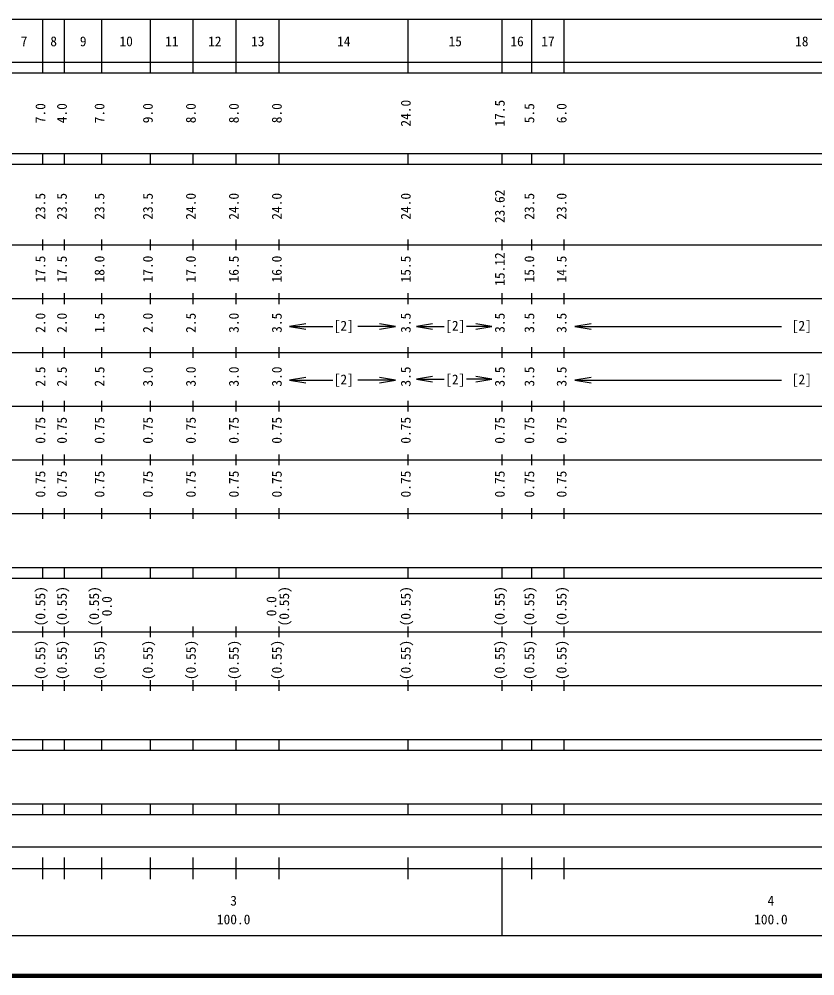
# Model space of a CAD drawing. Units: millimetres on the paper, enlarged 1000 times. Extents: x 40000 to 680000, y 20000 to 380000.
# Drawn here: x 278078 to 426182, y 20000 to 198000 of the extents above; entities that cross this region are included whole.
import ezdxf
from ezdxf.enums import TextEntityAlignment as Align

# ---------------------------------------------------------------- set-up
doc = ezdxf.new("R2010")
doc.units = ezdxf.units.MM
doc.header["$LTSCALE"] = 1000
doc.layers.add('M-TTL', color=2, linetype='Continuous', lineweight=140)
doc.layers.add('M-TTL-BAND', color=7, linetype='Continuous', lineweight=25)
doc.styles.add('ＭＳ ゴシック', font='')
doc.styles.get('ＭＳ ゴシック').set_extended_font_data('MS Gothic')

# ---------------------------------------------------------------- blocks, each defined once
blk = doc.blocks.new('open_arrow')
at = {"color": 0, "linetype": 'Continuous', "lineweight": -2}
blk.add_lwpolyline([(7.5, 1.25), (0, 0), (7.5, -1.25)], dxfattribs=at)

msp = doc.modelspace()

# ---------------------------------------------------------------- linework, layer by layer
at = {"layer": 'M-TTL'}
msp.add_line((40000, 20000), (680000, 20000), dxfattribs=at)
at = {"layer": 'M-TTL-BAND'}
for p, q in [((68000, 198000), (579000, 198000)), ((282500, 188000), (282500, 198000)), ((286500, 188000), (286500, 198000)), ((293500, 188000), (293500, 198000)), ((302500, 188000), (302500, 198000)), ((310500, 188000), (310500, 198000)), ((318500, 188000), (318500, 198000)), ((326500, 188000), (326500, 198000)), ((350500, 188000), (350500, 198000)), ((368000, 188000), (368000, 198000)), ((373500, 188000), (373500, 198000)), ((379500, 188000), (379500, 198000)), ((40000, 190000), (579000, 190000)), ((40000, 188000), (579000, 188000)), ((40000, 173000), (579000, 173000)), ((282500, 171000), (282500, 173000)), ((286500, 171000), (286500, 173000)), ((293500, 171000), (293500, 173000)), ((302500, 171000), (302500, 173000)), ((310500, 171000), (310500, 173000)), ((318500, 171000), (318500, 173000)), ((326500, 171000), (326500, 173000)), ((350500, 171000), (350500, 173000)), ((368000, 171000), (368000, 173000)), ((373500, 171000), (373500, 173000)), ((379500, 171000), (379500, 173000)), ((40000, 171000), (579000, 171000)), ((282500, 155000), (282500, 157000)), ((286500, 155000), (286500, 157000)), ((293500, 155000), (293500, 157000)), ((302500, 155000), (302500, 157000)), ((310500, 155000), (310500, 157000)), ((318500, 155000), (318500, 157000)), ((326500, 155000), (326500, 157000)), ((350500, 155000), (350500, 157000)), ((368000, 155000), (368000, 157000)), ((373500, 155000), (373500, 157000)), ((379500, 155000), (379500, 157000)), ((40000, 156000), (579000, 156000)), ((46000, 146000), (579000, 146000)), ((282500, 145000), (282500, 147000)), ((286500, 145000), (286500, 147000)), ((293500, 145000), (293500, 147000)), ((302500, 145000), (302500, 147000)), ((310500, 145000), (310500, 147000)), ((318500, 145000), (318500, 147000)), ((326500, 145000), (326500, 147000)), ((350500, 145000), (350500, 147000)), ((368000, 145000), (368000, 147000)), ((373500, 145000), (373500, 147000)), ((379500, 145000), (379500, 147000)), ((328409, 140833), (336460, 140833)), ((348157, 140833), (341093, 140833)), ((352030, 140833), (357195, 140833)), ((366082, 140833), (361373, 140833)), ((381516, 140833), (419956, 140833)), ((52000, 136000), (579000, 136000)), ((282500, 135000), (282500, 137000)), ((286500, 135000), (286500, 137000)), ((293500, 135000), (293500, 137000)), ((302500, 135000), (302500, 137000)), ((310500, 135000), (310500, 137000)), ((318500, 135000), (318500, 137000)), ((326500, 135000), (326500, 137000)), ((350500, 135000), (350500, 137000)), ((368000, 135000), (368000, 137000)), ((373500, 135000), (373500, 137000)), ((379500, 135000), (379500, 137000)), ((328409, 130807), (336460, 130807)), ((348157, 130807), (341093, 130807)), ((352030, 131035), (357195, 131035)), ((366082, 131035), (361373, 131035)), ((381516, 130856), (419956, 130856)), ((282500, 125000), (282500, 127000)), ((286500, 125000), (286500, 127000)), ((293500, 125000), (293500, 127000)), ((302500, 125000), (302500, 127000)), ((310500, 125000), (310500, 127000)), ((318500, 125000), (318500, 127000)), ((326500, 125000), (326500, 127000)), ((350500, 125000), (350500, 127000)), ((368000, 125000), (368000, 127000)), ((373500, 125000), (373500, 127000)), ((379500, 125000), (379500, 127000)), ((46000, 126000), (579000, 126000)), ((52000, 116000), (579000, 116000)), ((282500, 115000), (282500, 117000)), ((286500, 115000), (286500, 117000)), ((293500, 115000), (293500, 117000)), ((302500, 115000), (302500, 117000)), ((310500, 115000), (310500, 117000)), ((318500, 115000), (318500, 117000)), ((326500, 115000), (326500, 117000)), ((350500, 115000), (350500, 117000)), ((368000, 115000), (368000, 117000)), ((373500, 115000), (373500, 117000)), ((379500, 115000), (379500, 117000)), ((282500, 105000), (282500, 107000)), ((286500, 105000), (286500, 107000)), ((293500, 105000), (293500, 107000)), ((302500, 105000), (302500, 107000)), ((310500, 105000), (310500, 107000)), ((318500, 105000), (318500, 107000)), ((326500, 105000), (326500, 107000)), ((350500, 105000), (350500, 107000)), ((368000, 105000), (368000, 107000)), ((373500, 105000), (373500, 107000)), ((379500, 105000), (379500, 107000)), ((46000, 106000), (579000, 106000)), ((40000, 96000), (579000, 96000)), ((282500, 94000), (282500, 96000)), ((286500, 94000), (286500, 96000)), ((293500, 94000), (293500, 96000)), ((302500, 94000), (302500, 96000)), ((310500, 94000), (310500, 96000)), ((318500, 94000), (318500, 96000)), ((326500, 94000), (326500, 96000)), ((350500, 94000), (350500, 96000)), ((368000, 94000), (368000, 96000)), ((373500, 94000), (373500, 96000)), ((379500, 94000), (379500, 96000)), ((40000, 94000), (579000, 94000)), ((49000, 84000), (579000, 84000)), ((282500, 83000), (282500, 85000)), ((286500, 83000), (286500, 85000)), ((293500, 83000), (293500, 85000)), ((302500, 83000), (302500, 85000)), ((310500, 83000), (310500, 85000)), ((318500, 83000), (318500, 85000)), ((326500, 83000), (326500, 85000)), ((350500, 83000), (350500, 85000)), ((368000, 83000), (368000, 85000)), ((373500, 83000), (373500, 85000)), ((379500, 83000), (379500, 85000)), ((282500, 73000), (282500, 75000)), ((286500, 73000), (286500, 75000)), ((293500, 73000), (293500, 75000)), ((302500, 73000), (302500, 75000)), ((310500, 73000), (310500, 75000)), ((318500, 73000), (318500, 75000)), ((326500, 73000), (326500, 75000)), ((350500, 73000), (350500, 75000)), ((368000, 73000), (368000, 75000)), ((373500, 73000), (373500, 75000)), ((379500, 73000), (379500, 75000)), ((40000, 74000), (579000, 74000)), ((40000, 64000), (579000, 64000)), ((282500, 62000), (282500, 64000)), ((286500, 62000), (286500, 64000)), ((293500, 62000), (293500, 64000)), ((302500, 62000), (302500, 64000)), ((310500, 62000), (310500, 64000)), ((318500, 62000), (318500, 64000)), ((326500, 62000), (326500, 64000)), ((350500, 62000), (350500, 64000)), ((368000, 62000), (368000, 64000)), ((373500, 62000), (373500, 64000)), ((379500, 62000), (379500, 64000)), ((40000, 62000), (579000, 62000)), ((40000, 52000), (579000, 52000)), ((282500, 50000), (282500, 52000)), ((286500, 50000), (286500, 52000)), ((293500, 50000), (293500, 52000)), ((302500, 50000), (302500, 52000)), ((310500, 50000), (310500, 52000)), ((318500, 50000), (318500, 52000)), ((326500, 50000), (326500, 52000)), ((350500, 50000), (350500, 52000)), ((368000, 50000), (368000, 52000)), ((373500, 50000), (373500, 52000)), ((379500, 50000), (379500, 52000)), ((40000, 50000), (579000, 50000)), ((71000, 44000), (565000, 44000)), ((282500, 38000), (282500, 42000)), ((286500, 38000), (286500, 42000)), ((293500, 38000), (293500, 42000)), ((302500, 38000), (302500, 42000)), ((310500, 38000), (310500, 42000)), ((318500, 38000), (318500, 42000)), ((326500, 38000), (326500, 42000)), ((350500, 38000), (350500, 42000)), ((368000, 27500), (368000, 42000)), ((373500, 38000), (373500, 42000)), ((379500, 38000), (379500, 42000)), ((40000, 40000), (579000, 40000)), ((68000, 27500), (579000, 27500))]:
    msp.add_line(p, q, dxfattribs=at)

# ---------------------------------------------------------------- block references
at = {"layer": 'M-TTL-BAND', "xscale": 400, "yscale": 400}
for p in [(328409, 140833), (352030, 140833), (381516, 140833), (328409, 130807), (352030, 131035), (381516, 130856)]:
    msp.add_blockref('open_arrow', p, dxfattribs=at)
at = {"layer": 'M-TTL-BAND', "xscale": 400, "yscale": 400, "rotation": 180}
for p in [(348157, 140833), (366082, 140833), (348157, 130807), (366082, 131035)]:
    msp.add_blockref('open_arrow', p, dxfattribs=at)

# ---------------------------------------------------------------- texts
at = {"layer": 'M-TTL-BAND', "style": 'ＭＳ ゴシック'}
for s, p in [('7', (279000, 192405)), ('8', (284500, 192405)), ('9', (290000, 192405)), ('10', (298000, 192405)), ('11', (306500, 192405)), ('12', (314500, 192405)), ('13', (322500, 192405)), ('14', (338500, 192405)), ('15', (359250, 192405)), ('16', (370750, 192405)), ('17', (376500, 192405)), ('18', (423750, 192405)), ('[2]', (338500, 139500)), ('[2]', (359250, 139500)), ('[2]', (423750, 139500)), ('[2]', (338500, 129500)), ('[2]', (359250, 129500)), ('[2]', (423750, 129500)), ('3', (318000, 32523)), ('4', (418000, 32523)), ('100.0', (318000, 29033)), ('100.0', (418000, 29033))]:
    msp.add_text(s, height=1833, dxfattribs=at).set_placement(p, align=Align.BOTTOM_CENTER)
for s, p in [('7.0', (283500, 180500)), ('4.0', (287500, 180500)), ('7.0', (294500, 180500)), ('9.0', (303500, 180500)), ('8.0', (311500, 180500)), ('8.0', (319500, 180500)), ('8.0', (327500, 180500)), ('24.0', (351500, 180500)), ('17.5', (369000, 180500)), ('5.5', (374500, 180500)), ('6.0', (380500, 180500)), ('23.62', (369000, 163174)), ('23.5', (283500, 163174)), ('23.5', (287500, 163174)), ('23.5', (294500, 163174)), ('23.5', (303500, 163174)), ('24.0', (311500, 163174)), ('24.0', (319500, 163174)), ('24.0', (327500, 163174)), ('24.0', (351500, 163174)), ('23.5', (374500, 163174)), ('23.0', (380500, 163174)), ('17.5', (283500, 151500)), ('17.5', (287500, 151500)), ('18.0', (294500, 151500)), ('17.0', (303500, 151500)), ('17.0', (311500, 151500)), ('16.5', (319500, 151500)), ('16.0', (327500, 151500)), ('15.5', (351500, 151500)), ('15.12', (369000, 151500)), ('15.0', (374500, 151500)), ('14.5', (380500, 151500)), ('2.0', (283500, 141500)), ('2.0', (287500, 141500)), ('1.5', (294500, 141500)), ('2.0', (303500, 141500)), ('2.5', (311500, 141500)), ('3.0', (319500, 141500)), ('3.5', (327500, 141500)), ('3.5', (351500, 141500)), ('3.5', (369000, 141500)), ('3.5', (374500, 141500)), ('3.5', (380500, 141500)), ('2.5', (283500, 131500)), ('2.5', (287500, 131500)), ('2.5', (294500, 131500)), ('3.0', (303500, 131500)), ('3.0', (311500, 131500)), ('3.0', (319500, 131500)), ('3.0', (327500, 131500)), ('3.5', (351500, 131500)), ('3.5', (369000, 131500)), ('3.5', (374500, 131500)), ('3.5', (380500, 131500)), ('0.75', (283500, 121500)), ('0.75', (287500, 121500)), ('0.75', (294500, 121500)), ('0.75', (303500, 121500)), ('0.75', (311500, 121500)), ('0.75', (319500, 121500)), ('0.75', (327500, 121500)), ('0.75', (351500, 121500)), ('0.75', (369000, 121500)), ('0.75', (374500, 121500)), ('0.75', (380500, 121500)), ('0.75', (283500, 111500)), ('0.75', (287500, 111500)), ('0.75', (294500, 111500)), ('0.75', (303500, 111500)), ('0.75', (311500, 111500)), ('0.75', (319500, 111500)), ('0.75', (327500, 111500)), ('0.75', (351500, 111500)), ('0.75', (369000, 111500)), ('0.75', (374500, 111500)), ('0.75', (380500, 111500)), ('(0.55)', (283500, 88764)), ('(0.55)', (287500, 88764)), ('(0.55)', (293500, 88764)), ('(0.55)', (328870, 88764)), ('(0.55)', (351500, 88764)), ('(0.55)', (369000, 88764)), ('(0.55)', (374500, 88764)), ('(0.55)', (380500, 88764)), ('0.0', (295870, 88764)), ('0.0', (326500, 88764)), ('(0.55)', (283500, 78764)), ('(0.55)', (287500, 78764)), ('(0.55)', (294500, 78764)), ('(0.55)', (303500, 78764)), ('(0.55)', (311500, 78764)), ('(0.55)', (319500, 78764)), ('(0.55)', (327500, 78764)), ('(0.55)', (351500, 78764)), ('(0.55)', (369000, 78764)), ('(0.55)', (374500, 78764)), ('(0.55)', (380500, 78764))]:
    msp.add_text(s, height=1833, rotation=90, dxfattribs=at).set_placement(p, align=Align.BOTTOM_CENTER)

doc.saveas('drawing.dxf')
